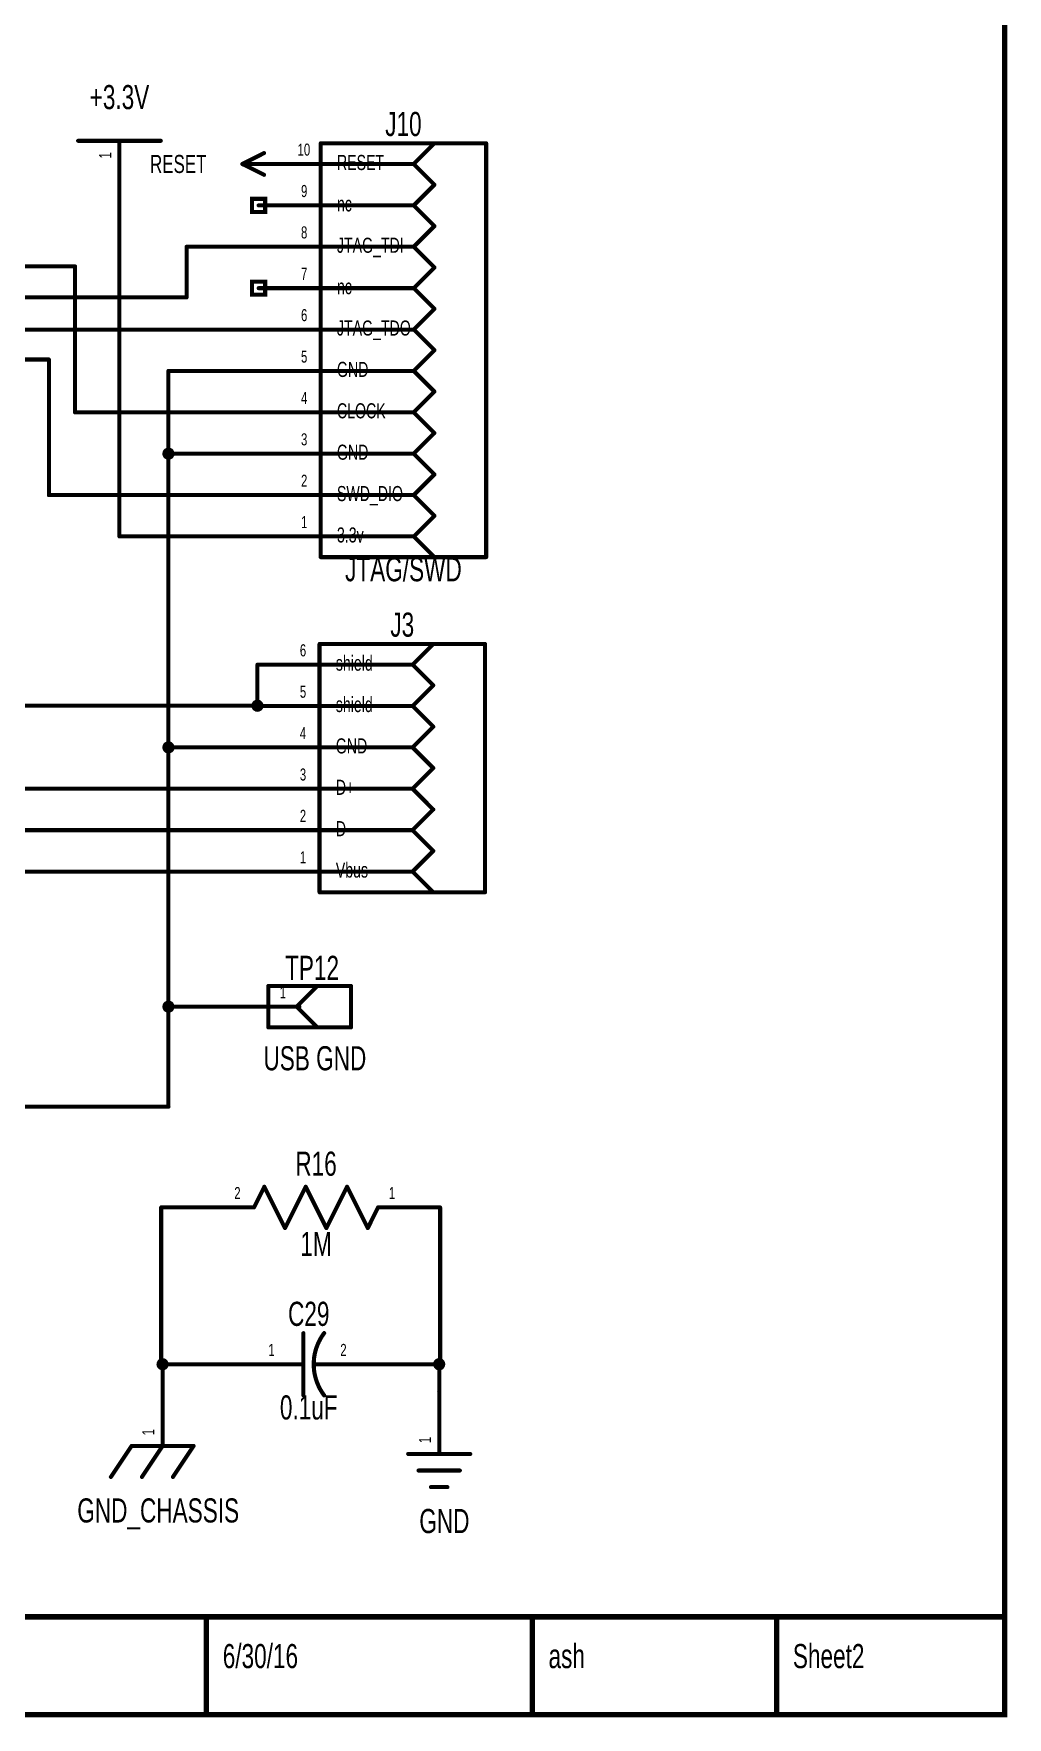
# Model space of a CAD drawing. Extents: x -0.3 to 11.2, y -0.5 to 7.6.
# Drawn here: x 8.877 to 11.23, y -0.52 to 3.548 of the extents above; entities that cross this region are included whole.
import ezdxf
from ezdxf.enums import TextEntityAlignment as Align

# ---------------------------------------------------------------- set-up
doc = ezdxf.new("R2010")
doc.units = 0
for name, color, linetype in [('Element', 253, 'CONTINUOUS'), ('Net', 50, 'CONTINUOUS'), ('Pin', 50, 'CONTINUOUS'), ('Titles', 253, 'CONTINUOUS')]:
    doc.layers.add(name, color=color, linetype=linetype)

msp = doc.modelspace()

# ---------------------------------------------------------------- linework, layer by layer
at = {"layer": 'Element', "linetype": 'CONTINUOUS'}
for points, const_width in [([(8.9842, 3.2895), (9.1842, 3.2895)], 0.0098), ([(9.5705, 2.2835), (9.5705, 3.2835)], 0.0098), ([(9.9705, 3.2835), (9.5705, 3.2835)], 0.0098), ([(9.8455, 3.2835), (9.7955, 3.2335)], 0.0098), ([(9.9705, 3.2835), (9.9705, 2.2835)], 0.0098), ([(9.7955, 3.2335), (9.5705, 3.2335)], 0.0098), ([(9.8455, 3.1835), (9.7955, 3.2335)], 0.0098), ([(9.8455, 3.1835), (9.7955, 3.1335)], 0.0098), ([(9.7955, 3.1335), (9.5705, 3.1335)], 0.0098), ([(9.8455, 3.0835), (9.7955, 3.1335)], 0.0098), ([(9.8455, 3.0835), (9.7955, 3.0335)], 0.0098), ([(9.7955, 3.0335), (9.5705, 3.0335)], 0.0098), ([(9.8455, 2.9835), (9.7955, 3.0335)], 0.0098), ([(9.8455, 2.9835), (9.7955, 2.9335)], 0.0098), ([(9.7955, 2.9335), (9.5705, 2.9335)], 0.0098), ([(9.8455, 2.8835), (9.7955, 2.9335)], 0.0098), ([(9.8455, 2.8835), (9.7955, 2.8335)], 0.0098), ([(9.7955, 2.8335), (9.5705, 2.8335)], 0.0098), ([(9.8455, 2.7835), (9.7955, 2.8335)], 0.0098), ([(9.8455, 2.7835), (9.7955, 2.7335)], 0.0098), ([(9.7955, 2.7335), (9.5705, 2.7335)], 0.0098), ([(9.8455, 2.6835), (9.7955, 2.7335)], 0.0098), ([(9.8455, 2.6835), (9.7955, 2.6335)], 0.0098), ([(9.7955, 2.6335), (9.5705, 2.6335)], 0.0098), ([(9.8455, 2.5835), (9.7955, 2.6335)], 0.0098), ([(9.8455, 2.5835), (9.7955, 2.5335)], 0.0098), ([(9.7955, 2.5335), (9.5705, 2.5335)], 0.0098), ([(9.8455, 2.4835), (9.7955, 2.5335)], 0.0098), ([(9.8455, 2.4835), (9.7955, 2.4335)], 0.0098), ([(9.7955, 2.4335), (9.5705, 2.4335)], 0.0098), ([(9.8455, 2.3835), (9.7955, 2.4335)], 0.0098), ([(9.8455, 2.3835), (9.7955, 2.3335)], 0.0098), ([(9.7955, 2.3335), (9.5705, 2.3335)], 0.0098), ([(9.8455, 2.2835), (9.7955, 2.3335)], 0.0098), ([(9.9705, 2.2835), (9.5705, 2.2835)], 0.0098), ([(9.9677, 2.0738), (9.5677, 2.0738)], 0.0098), ([(9.5677, 1.4738), (9.5677, 2.0738)], 0.0098), ([(9.8427, 2.0738), (9.7927, 2.0238)], 0.0098), ([(9.9677, 2.0738), (9.9677, 1.4738)], 0.0098), ([(9.7927, 2.0238), (9.5677, 2.0238)], 0.0098), ([(9.8427, 1.9738), (9.7927, 2.0238)], 0.0098), ([(9.8427, 1.9738), (9.7927, 1.9238)], 0.0098), ([(9.7927, 1.9238), (9.5677, 1.9238)], 0.0098), ([(9.8427, 1.8738), (9.7927, 1.9238)], 0.0098), ([(9.8427, 1.8738), (9.7927, 1.8238)], 0.0098), ([(9.7927, 1.8238), (9.5677, 1.8238)], 0.0098), ([(9.8427, 1.7738), (9.7927, 1.8238)], 0.0098), ([(9.8427, 1.7738), (9.7927, 1.7238)], 0.0098), ([(9.7927, 1.7238), (9.5677, 1.7238)], 0.0098), ([(9.8427, 1.6738), (9.7927, 1.7238)], 0.0098), ([(9.8427, 1.6738), (9.7927, 1.6238)], 0.0098), ([(9.7927, 1.6238), (9.5677, 1.6238)], 0.0098), ([(9.8427, 1.5738), (9.7927, 1.6238)], 0.0098), ([(9.8427, 1.5738), (9.7927, 1.5238)], 0.0098), ([(9.7927, 1.5238), (9.5677, 1.5238)], 0.0098), ([(9.8427, 1.4738), (9.7927, 1.5238)], 0.0098), ([(9.9677, 1.4738), (9.5677, 1.4738)], 0.0098), ([(9.444, 1.1474), (9.444, 1.2474)], 0.0098), ([(9.444, 1.2474), (9.644, 1.2474)], 0.0098), ([(9.5627, 1.2474), (9.5127, 1.1974)], 0.0098), ([(9.644, 1.2474), (9.644, 1.1474)], 0.0098), ([(9.519, 1.1974), (9.444, 1.1974)], 0.0098), ([(9.5627, 1.1474), (9.5127, 1.1974)], 0.0098), ([(9.644, 1.1474), (9.444, 1.1474)], 0.0098), ([(9.4343, 0.7623), (9.4093, 0.7123)], 0.0098), ([(9.4843, 0.6623), (9.4343, 0.7623)], 0.0098), ([(9.5343, 0.7623), (9.4843, 0.6623)], 0.0098), ([(9.5843, 0.6623), (9.5343, 0.7623)], 0.0098), ([(9.6343, 0.7623), (9.5843, 0.6623)], 0.0098), ([(9.6843, 0.6623), (9.6343, 0.7623)], 0.0098), ([(9.7093, 0.7123), (9.6843, 0.6623)], 0.0098), ([(9.5287, 0.2584), (9.5287, 0.4084)], 0.0098), ([(9.5789, 0.4086), (9.5742, 0.402), (9.57, 0.3951), (9.5663, 0.388), (9.563, 0.3806), (9.5602, 0.3731), (9.5578, 0.3653), (9.556, 0.3575), (9.5547, 0.3495), (9.554, 0.3415), (9.5537, 0.3334), (9.554, 0.3253), (9.5547, 0.3173), (9.556, 0.3093), (9.5579, 0.3015), (9.5602, 0.2937), (9.563, 0.2862), (9.5663, 0.2788), (9.57, 0.2717), (9.5742, 0.2648), (9.5789, 0.2582)], 0.01), ([(9.4917, 0.3334), (9.5287, 0.3334)], 0.0098), ([(9.5537, 0.3334), (9.5917, 0.3334)], 0.0098), ([(9.0634, 0.061), (9.1134, 0.1359)], 0.0098), ([(9.1134, 0.1359), (9.2634, 0.1359)], 0.0098), ([(9.1384, 0.061), (9.1884, 0.1359)], 0.0098), ([(9.2134, 0.061), (9.2634, 0.1359)], 0.0098), ([(9.782, 0.1166), (9.932, 0.1166)], 0.0098), ([(9.807, 0.0766), (9.907, 0.0766)], 0.0098), ([(9.837, 0.0366), (9.877, 0.0366)], 0.0098)]:
    msp.add_lwpolyline(points, dxfattribs=dict(at, const_width=const_width))
for points, const_width in [([(8.9817, 3.2895, 1), (8.9866, 3.2895, 1), (8.9817, 3.2895, 1)], 0.0049), ([(9.1817, 3.2895, 1), (9.1866, 3.2895, 1), (9.1817, 3.2895, 1)], 0.0049), ([(9.5681, 3.2835, 1), (9.573, 3.2835, 1), (9.5681, 3.2835, 1)], 0.0049), ([(9.5681, 3.2835, 1), (9.573, 3.2835, 1), (9.5681, 3.2835, 1)], 0.0049), ([(9.8431, 3.2835, 1), (9.848, 3.2835, 1), (9.8431, 3.2835, 1)], 0.0049), ([(9.9681, 3.2835, 1), (9.973, 3.2835, 1), (9.9681, 3.2835, 1)], 0.0049), ([(9.9681, 3.2835, 1), (9.973, 3.2835, 1), (9.9681, 3.2835, 1)], 0.0049), ([(9.5681, 3.2335, 1), (9.573, 3.2335, 1), (9.5681, 3.2335, 1)], 0.0049), ([(9.7931, 3.2335, 1), (9.798, 3.2335, 1), (9.7931, 3.2335, 1)], 0.0049), ([(9.7931, 3.2335, 1), (9.798, 3.2335, 1), (9.7931, 3.2335, 1)], 0.0049), ([(9.7931, 3.2335, 1), (9.798, 3.2335, 1), (9.7931, 3.2335, 1)], 0.0049), ([(9.8431, 3.1835, 1), (9.848, 3.1835, 1), (9.8431, 3.1835, 1)], 0.0049), ([(9.8431, 3.1835, 1), (9.848, 3.1835, 1), (9.8431, 3.1835, 1)], 0.0049), ([(9.5681, 3.1335, 1), (9.573, 3.1335, 1), (9.5681, 3.1335, 1)], 0.0049), ([(9.7931, 3.1335, 1), (9.798, 3.1335, 1), (9.7931, 3.1335, 1)], 0.0049), ([(9.7931, 3.1335, 1), (9.798, 3.1335, 1), (9.7931, 3.1335, 1)], 0.0049), ([(9.7931, 3.1335, 1), (9.798, 3.1335, 1), (9.7931, 3.1335, 1)], 0.0049), ([(9.8431, 3.0835, 1), (9.848, 3.0835, 1), (9.8431, 3.0835, 1)], 0.0049), ([(9.8431, 3.0835, 1), (9.848, 3.0835, 1), (9.8431, 3.0835, 1)], 0.0049), ([(9.5681, 3.0335, 1), (9.573, 3.0335, 1), (9.5681, 3.0335, 1)], 0.0049), ([(9.7931, 3.0335, 1), (9.798, 3.0335, 1), (9.7931, 3.0335, 1)], 0.0049), ([(9.7931, 3.0335, 1), (9.798, 3.0335, 1), (9.7931, 3.0335, 1)], 0.0049), ([(9.7931, 3.0335, 1), (9.798, 3.0335, 1), (9.7931, 3.0335, 1)], 0.0049), ([(9.8431, 2.9835, 1), (9.848, 2.9835, 1), (9.8431, 2.9835, 1)], 0.0049), ([(9.8431, 2.9835, 1), (9.848, 2.9835, 1), (9.8431, 2.9835, 1)], 0.0049), ([(9.5681, 2.9335, 1), (9.573, 2.9335, 1), (9.5681, 2.9335, 1)], 0.0049), ([(9.7931, 2.9335, 1), (9.798, 2.9335, 1), (9.7931, 2.9335, 1)], 0.0049), ([(9.7931, 2.9335, 1), (9.798, 2.9335, 1), (9.7931, 2.9335, 1)], 0.0049), ([(9.7931, 2.9335, 1), (9.798, 2.9335, 1), (9.7931, 2.9335, 1)], 0.0049), ([(9.8431, 2.8835, 1), (9.848, 2.8835, 1), (9.8431, 2.8835, 1)], 0.0049), ([(9.8431, 2.8835, 1), (9.848, 2.8835, 1), (9.8431, 2.8835, 1)], 0.0049), ([(9.5681, 2.8335, 1), (9.573, 2.8335, 1), (9.5681, 2.8335, 1)], 0.0049), ([(9.7931, 2.8335, 1), (9.798, 2.8335, 1), (9.7931, 2.8335, 1)], 0.0049), ([(9.7931, 2.8335, 1), (9.798, 2.8335, 1), (9.7931, 2.8335, 1)], 0.0049), ([(9.7931, 2.8335, 1), (9.798, 2.8335, 1), (9.7931, 2.8335, 1)], 0.0049), ([(9.8431, 2.7835, 1), (9.848, 2.7835, 1), (9.8431, 2.7835, 1)], 0.0049), ([(9.8431, 2.7835, 1), (9.848, 2.7835, 1), (9.8431, 2.7835, 1)], 0.0049), ([(9.5681, 2.7335, 1), (9.573, 2.7335, 1), (9.5681, 2.7335, 1)], 0.0049), ([(9.7931, 2.7335, 1), (9.798, 2.7335, 1), (9.7931, 2.7335, 1)], 0.0049), ([(9.7931, 2.7335, 1), (9.798, 2.7335, 1), (9.7931, 2.7335, 1)], 0.0049), ([(9.7931, 2.7335, 1), (9.798, 2.7335, 1), (9.7931, 2.7335, 1)], 0.0049), ([(9.8431, 2.6835, 1), (9.848, 2.6835, 1), (9.8431, 2.6835, 1)], 0.0049), ([(9.8431, 2.6835, 1), (9.848, 2.6835, 1), (9.8431, 2.6835, 1)], 0.0049), ([(9.5681, 2.6335, 1), (9.573, 2.6335, 1), (9.5681, 2.6335, 1)], 0.0049), ([(9.7931, 2.6335, 1), (9.798, 2.6335, 1), (9.7931, 2.6335, 1)], 0.0049), ([(9.7931, 2.6335, 1), (9.798, 2.6335, 1), (9.7931, 2.6335, 1)], 0.0049), ([(9.7931, 2.6335, 1), (9.798, 2.6335, 1), (9.7931, 2.6335, 1)], 0.0049), ([(9.8431, 2.5835, 1), (9.848, 2.5835, 1), (9.8431, 2.5835, 1)], 0.0049), ([(9.8431, 2.5835, 1), (9.848, 2.5835, 1), (9.8431, 2.5835, 1)], 0.0049), ([(9.5681, 2.5335, 1), (9.573, 2.5335, 1), (9.5681, 2.5335, 1)], 0.0049), ([(9.7931, 2.5335, 1), (9.798, 2.5335, 1), (9.7931, 2.5335, 1)], 0.0049), ([(9.7931, 2.5335, 1), (9.798, 2.5335, 1), (9.7931, 2.5335, 1)], 0.0049), ([(9.7931, 2.5335, 1), (9.798, 2.5335, 1), (9.7931, 2.5335, 1)], 0.0049), ([(9.8431, 2.4835, 1), (9.848, 2.4835, 1), (9.8431, 2.4835, 1)], 0.0049), ([(9.8431, 2.4835, 1), (9.848, 2.4835, 1), (9.8431, 2.4835, 1)], 0.0049), ([(9.5681, 2.4335, 1), (9.573, 2.4335, 1), (9.5681, 2.4335, 1)], 0.0049), ([(9.7931, 2.4335, 1), (9.798, 2.4335, 1), (9.7931, 2.4335, 1)], 0.0049), ([(9.7931, 2.4335, 1), (9.798, 2.4335, 1), (9.7931, 2.4335, 1)], 0.0049), ([(9.7931, 2.4335, 1), (9.798, 2.4335, 1), (9.7931, 2.4335, 1)], 0.0049), ([(9.8431, 2.3835, 1), (9.848, 2.3835, 1), (9.8431, 2.3835, 1)], 0.0049), ([(9.8431, 2.3835, 1), (9.848, 2.3835, 1), (9.8431, 2.3835, 1)], 0.0049), ([(9.5681, 2.3335, 1), (9.573, 2.3335, 1), (9.5681, 2.3335, 1)], 0.0049), ([(9.7931, 2.3335, 1), (9.798, 2.3335, 1), (9.7931, 2.3335, 1)], 0.0049), ([(9.7931, 2.3335, 1), (9.798, 2.3335, 1), (9.7931, 2.3335, 1)], 0.0049), ([(9.7931, 2.3335, 1), (9.798, 2.3335, 1), (9.7931, 2.3335, 1)], 0.0049), ([(9.5681, 2.2835, 1), (9.573, 2.2835, 1), (9.5681, 2.2835, 1)], 0.0049), ([(9.5681, 2.2835, 1), (9.573, 2.2835, 1), (9.5681, 2.2835, 1)], 0.0049), ([(9.8431, 2.2835, 1), (9.848, 2.2835, 1), (9.8431, 2.2835, 1)], 0.0049), ([(9.9681, 2.2835, 1), (9.973, 2.2835, 1), (9.9681, 2.2835, 1)], 0.0049), ([(9.9681, 2.2835, 1), (9.973, 2.2835, 1), (9.9681, 2.2835, 1)], 0.0049), ([(9.5653, 2.0738, 1), (9.5702, 2.0738, 1), (9.5653, 2.0738, 1)], 0.0049), ([(9.5653, 2.0738, 1), (9.5702, 2.0738, 1), (9.5653, 2.0738, 1)], 0.0049), ([(9.8403, 2.0738, 1), (9.8452, 2.0738, 1), (9.8403, 2.0738, 1)], 0.0049), ([(9.9653, 2.0738, 1), (9.9702, 2.0738, 1), (9.9653, 2.0738, 1)], 0.0049), ([(9.9653, 2.0738, 1), (9.9702, 2.0738, 1), (9.9653, 2.0738, 1)], 0.0049), ([(9.5653, 2.0238, 1), (9.5702, 2.0238, 1), (9.5653, 2.0238, 1)], 0.0049), ([(9.7903, 2.0238, 1), (9.7952, 2.0238, 1), (9.7903, 2.0238, 1)], 0.0049), ([(9.7903, 2.0238, 1), (9.7952, 2.0238, 1), (9.7903, 2.0238, 1)], 0.0049), ([(9.7903, 2.0238, 1), (9.7952, 2.0238, 1), (9.7903, 2.0238, 1)], 0.0049), ([(9.8403, 1.9738, 1), (9.8452, 1.9738, 1), (9.8403, 1.9738, 1)], 0.0049), ([(9.8403, 1.9738, 1), (9.8452, 1.9738, 1), (9.8403, 1.9738, 1)], 0.0049), ([(9.5653, 1.9238, 1), (9.5702, 1.9238, 1), (9.5653, 1.9238, 1)], 0.0049), ([(9.7903, 1.9238, 1), (9.7952, 1.9238, 1), (9.7903, 1.9238, 1)], 0.0049), ([(9.7903, 1.9238, 1), (9.7952, 1.9238, 1), (9.7903, 1.9238, 1)], 0.0049), ([(9.7903, 1.9238, 1), (9.7952, 1.9238, 1), (9.7903, 1.9238, 1)], 0.0049), ([(9.8403, 1.8738, 1), (9.8452, 1.8738, 1), (9.8403, 1.8738, 1)], 0.0049), ([(9.8403, 1.8738, 1), (9.8452, 1.8738, 1), (9.8403, 1.8738, 1)], 0.0049), ([(9.5653, 1.8238, 1), (9.5702, 1.8238, 1), (9.5653, 1.8238, 1)], 0.0049), ([(9.7903, 1.8238, 1), (9.7952, 1.8238, 1), (9.7903, 1.8238, 1)], 0.0049), ([(9.7903, 1.8238, 1), (9.7952, 1.8238, 1), (9.7903, 1.8238, 1)], 0.0049), ([(9.7903, 1.8238, 1), (9.7952, 1.8238, 1), (9.7903, 1.8238, 1)], 0.0049), ([(9.8403, 1.7738, 1), (9.8452, 1.7738, 1), (9.8403, 1.7738, 1)], 0.0049), ([(9.8403, 1.7738, 1), (9.8452, 1.7738, 1), (9.8403, 1.7738, 1)], 0.0049), ([(9.5653, 1.7238, 1), (9.5702, 1.7238, 1), (9.5653, 1.7238, 1)], 0.0049), ([(9.7903, 1.7238, 1), (9.7952, 1.7238, 1), (9.7903, 1.7238, 1)], 0.0049), ([(9.7903, 1.7238, 1), (9.7952, 1.7238, 1), (9.7903, 1.7238, 1)], 0.0049), ([(9.7903, 1.7238, 1), (9.7952, 1.7238, 1), (9.7903, 1.7238, 1)], 0.0049), ([(9.8403, 1.6738, 1), (9.8452, 1.6738, 1), (9.8403, 1.6738, 1)], 0.0049), ([(9.8403, 1.6738, 1), (9.8452, 1.6738, 1), (9.8403, 1.6738, 1)], 0.0049), ([(9.5653, 1.6238, 1), (9.5702, 1.6238, 1), (9.5653, 1.6238, 1)], 0.0049), ([(9.7903, 1.6238, 1), (9.7952, 1.6238, 1), (9.7903, 1.6238, 1)], 0.0049), ([(9.7903, 1.6238, 1), (9.7952, 1.6238, 1), (9.7903, 1.6238, 1)], 0.0049), ([(9.7903, 1.6238, 1), (9.7952, 1.6238, 1), (9.7903, 1.6238, 1)], 0.0049), ([(9.8403, 1.5738, 1), (9.8452, 1.5738, 1), (9.8403, 1.5738, 1)], 0.0049), ([(9.8403, 1.5738, 1), (9.8452, 1.5738, 1), (9.8403, 1.5738, 1)], 0.0049), ([(9.5653, 1.5238, 1), (9.5702, 1.5238, 1), (9.5653, 1.5238, 1)], 0.0049), ([(9.7903, 1.5238, 1), (9.7952, 1.5238, 1), (9.7903, 1.5238, 1)], 0.0049), ([(9.7903, 1.5238, 1), (9.7952, 1.5238, 1), (9.7903, 1.5238, 1)], 0.0049), ([(9.7903, 1.5238, 1), (9.7952, 1.5238, 1), (9.7903, 1.5238, 1)], 0.0049), ([(9.5653, 1.4738, 1), (9.5702, 1.4738, 1), (9.5653, 1.4738, 1)], 0.0049), ([(9.5653, 1.4738, 1), (9.5702, 1.4738, 1), (9.5653, 1.4738, 1)], 0.0049), ([(9.8403, 1.4738, 1), (9.8452, 1.4738, 1), (9.8403, 1.4738, 1)], 0.0049), ([(9.9653, 1.4738, 1), (9.9702, 1.4738, 1), (9.9653, 1.4738, 1)], 0.0049), ([(9.9653, 1.4738, 1), (9.9702, 1.4738, 1), (9.9653, 1.4738, 1)], 0.0049), ([(9.4415, 1.2474, 1), (9.4464, 1.2474, 1), (9.4415, 1.2474, 1)], 0.0049), ([(9.4415, 1.2474, 1), (9.4464, 1.2474, 1), (9.4415, 1.2474, 1)], 0.0049), ([(9.5602, 1.2474, 1), (9.5652, 1.2474, 1), (9.5602, 1.2474, 1)], 0.0049), ([(9.6415, 1.2474, 1), (9.6464, 1.2474, 1), (9.6415, 1.2474, 1)], 0.0049), ([(9.6415, 1.2474, 1), (9.6464, 1.2474, 1), (9.6415, 1.2474, 1)], 0.0049), ([(9.4415, 1.1974, 1), (9.4464, 1.1974, 1), (9.4415, 1.1974, 1)], 0.0049), ([(9.5102, 1.1974, 1), (9.5152, 1.1974, 1), (9.5102, 1.1974, 1)], 0.0049), ([(9.5102, 1.1974, 1), (9.5152, 1.1974, 1), (9.5102, 1.1974, 1)], 0.0049), ([(9.5165, 1.1974, 1), (9.5214, 1.1974, 1), (9.5165, 1.1974, 1)], 0.0049), ([(9.4415, 1.1474, 1), (9.4464, 1.1474, 1), (9.4415, 1.1474, 1)], 0.0049), ([(9.4415, 1.1474, 1), (9.4464, 1.1474, 1), (9.4415, 1.1474, 1)], 0.0049), ([(9.5602, 1.1474, 1), (9.5652, 1.1474, 1), (9.5602, 1.1474, 1)], 0.0049), ([(9.6415, 1.1474, 1), (9.6464, 1.1474, 1), (9.6415, 1.1474, 1)], 0.0049), ([(9.6415, 1.1474, 1), (9.6464, 1.1474, 1), (9.6415, 1.1474, 1)], 0.0049), ([(9.4318, 0.7623, 1), (9.4367, 0.7623, 1), (9.4318, 0.7623, 1)], 0.0049), ([(9.4318, 0.7623, 1), (9.4367, 0.7623, 1), (9.4318, 0.7623, 1)], 0.0049), ([(9.5318, 0.7623, 1), (9.5367, 0.7623, 1), (9.5318, 0.7623, 1)], 0.0049), ([(9.5318, 0.7623, 1), (9.5367, 0.7623, 1), (9.5318, 0.7623, 1)], 0.0049), ([(9.6318, 0.7623, 1), (9.6367, 0.7623, 1), (9.6318, 0.7623, 1)], 0.0049), ([(9.6318, 0.7623, 1), (9.6367, 0.7623, 1), (9.6318, 0.7623, 1)], 0.0049), ([(9.4068, 0.7123, 1), (9.4117, 0.7123, 1), (9.4068, 0.7123, 1)], 0.0049), ([(9.7068, 0.7123, 1), (9.7117, 0.7123, 1), (9.7068, 0.7123, 1)], 0.0049), ([(9.4818, 0.6623, 1), (9.4867, 0.6623, 1), (9.4818, 0.6623, 1)], 0.0049), ([(9.4818, 0.6623, 1), (9.4867, 0.6623, 1), (9.4818, 0.6623, 1)], 0.0049), ([(9.5818, 0.6623, 1), (9.5867, 0.6623, 1), (9.5818, 0.6623, 1)], 0.0049), ([(9.5818, 0.6623, 1), (9.5867, 0.6623, 1), (9.5818, 0.6623, 1)], 0.0049), ([(9.6818, 0.6623, 1), (9.6867, 0.6623, 1), (9.6818, 0.6623, 1)], 0.0049), ([(9.6818, 0.6623, 1), (9.6867, 0.6623, 1), (9.6818, 0.6623, 1)], 0.0049), ([(9.5262, 0.4084, 1), (9.5312, 0.4084, 1), (9.5262, 0.4084, 1)], 0.0049), ([(9.5764, 0.4086, 1), (9.5814, 0.4086, 1), (9.5764, 0.4086, 1)], 0.005), ([(9.4892, 0.3334, 1), (9.4942, 0.3334, 1), (9.4892, 0.3334, 1)], 0.0049), ([(9.5262, 0.3334, 1), (9.5312, 0.3334, 1), (9.5262, 0.3334, 1)], 0.0049), ([(9.5512, 0.3334, 1), (9.5562, 0.3334, 1), (9.5512, 0.3334, 1)], 0.0049), ([(9.5892, 0.3334, 1), (9.5942, 0.3334, 1), (9.5892, 0.3334, 1)], 0.0049), ([(9.5262, 0.2584, 1), (9.5312, 0.2584, 1), (9.5262, 0.2584, 1)], 0.0049), ([(9.5764, 0.2582, 1), (9.5814, 0.2582, 1), (9.5764, 0.2582, 1)], 0.005), ([(9.1109, 0.1359, 1), (9.1158, 0.1359, 1), (9.1109, 0.1359, 1)], 0.0049), ([(9.1109, 0.1359, 1), (9.1158, 0.1359, 1), (9.1109, 0.1359, 1)], 0.0049), ([(9.1859, 0.1359, 1), (9.1908, 0.1359, 1), (9.1859, 0.1359, 1)], 0.0049), ([(9.2609, 0.1359, 1), (9.2658, 0.1359, 1), (9.2609, 0.1359, 1)], 0.0049), ([(9.2609, 0.1359, 1), (9.2658, 0.1359, 1), (9.2609, 0.1359, 1)], 0.0049), ([(9.7795, 0.1166, 1), (9.7844, 0.1166, 1), (9.7795, 0.1166, 1)], 0.0049), ([(9.8045, 0.0766, 1), (9.8094, 0.0766, 1), (9.8045, 0.0766, 1)], 0.0049), ([(9.9045, 0.0766, 1), (9.9094, 0.0766, 1), (9.9045, 0.0766, 1)], 0.0049), ([(9.9295, 0.1166, 1), (9.9344, 0.1166, 1), (9.9295, 0.1166, 1)], 0.0049), ([(9.0609, 0.061, 1), (9.0658, 0.061, 1), (9.0609, 0.061, 1)], 0.0049), ([(9.1359, 0.061, 1), (9.1408, 0.061, 1), (9.1359, 0.061, 1)], 0.0049), ([(9.2109, 0.061, 1), (9.2158, 0.061, 1), (9.2109, 0.061, 1)], 0.0049), ([(9.8345, 0.0366, 1), (9.8394, 0.0366, 1), (9.8345, 0.0366, 1)], 0.0049), ([(9.8745, 0.0366, 1), (9.8794, 0.0366, 1), (9.8745, 0.0366, 1)], 0.0049)]:
    msp.add_lwpolyline(points, format="xyb", dxfattribs=dict(at, const_width=const_width))
at = {"layer": 'Net', "linetype": 'CONTINUOUS', "const_width": 0.0098}
for points in [[(9.0842, 2.3335), (9.0842, 3.1395)], [(9.2463, 2.9111), (9.2463, 3.0335)], [(9.2463, 3.0335), (9.4205, 3.0335)], [(6.51, 2.9861), (8.9767, 2.9861)], [(8.9767, 2.9861), (8.9767, 2.6335)], [(6.51, 2.9111), (9.2463, 2.9111)], [(6.51, 2.8335), (9.4205, 2.8335)], [(8.9136, 2.7611), (7.6997, 2.7611)], [(8.9136, 2.4335), (8.9136, 2.7611)], [(9.4205, 2.7335), (9.2025, 2.7335)], [(9.2025, 2.7335), (9.2025, 2.5335)], [(8.9767, 2.6335), (9.4205, 2.6335)], [(9.1927, 2.5335), (9.1932, 2.5305), (9.1946, 2.5278), (9.1968, 2.5256), (9.1996, 2.5242), (9.2026, 2.5237), (9.2056, 2.5242), (9.2084, 2.5256), (9.2106, 2.5278), (9.212, 2.5305), (9.2124, 2.5335), (9.212, 2.5366), (9.2106, 2.5393), (9.2084, 2.5415), (9.2056, 2.5429), (9.2026, 2.5434), (9.1996, 2.5429), (9.1968, 2.5415), (9.1946, 2.5393), (9.1932, 2.5366), (9.1927, 2.5335)], [(9.2025, 2.5335), (9.4205, 2.5335)], [(9.2026, 0.9556), (9.2026, 2.5335)], [(9.4205, 2.4335), (8.9136, 2.4335)], [(9.4205, 2.3335), (9.0842, 2.3335)], [(9.4177, 1.9246), (9.4177, 2.0238)], [(8.1472, 1.9246), (9.4177, 1.9246)], [(9.4079, 1.9246), (9.4084, 1.9215), (9.4098, 1.9188), (9.412, 1.9166), (9.4147, 1.9152), (9.4177, 1.9147), (9.4208, 1.9152), (9.4235, 1.9166), (9.4257, 1.9188), (9.4271, 1.9215), (9.4276, 1.9246), (9.4271, 1.9276), (9.4257, 1.9303), (9.4235, 1.9325), (9.4208, 1.9339), (9.4177, 1.9344), (9.4147, 1.9339), (9.412, 1.9325), (9.4098, 1.9303), (9.4084, 1.9276), (9.4079, 1.9246)], [(9.4177, 1.9238), (9.4177, 1.9246)], [(9.1927, 1.8238), (9.1932, 1.8208), (9.1946, 1.818), (9.1968, 1.8159), (9.1996, 1.8145), (9.2026, 1.814), (9.2056, 1.8145), (9.2084, 1.8159), (9.2106, 1.818), (9.212, 1.8208), (9.2124, 1.8238), (9.212, 1.8269), (9.2106, 1.8296), (9.2084, 1.8318), (9.2056, 1.8332), (9.2026, 1.8337), (9.1996, 1.8332), (9.1968, 1.8318), (9.1946, 1.8296), (9.1932, 1.8269), (9.1927, 1.8238)], [(9.4177, 1.8238), (9.2026, 1.8238)], [(7.9295, 1.7238), (9.4177, 1.7238)], [(7.8637, 1.6238), (9.4177, 1.6238)], [(9.4177, 1.5238), (8.84, 1.5238)], [(9.1927, 1.1974), (9.1932, 1.1944), (9.1946, 1.1916), (9.1968, 1.1894), (9.1996, 1.188), (9.2026, 1.1876), (9.2056, 1.188), (9.2084, 1.1894), (9.2106, 1.1916), (9.212, 1.1944), (9.2124, 1.1974), (9.212, 1.2004), (9.2106, 1.2032), (9.2084, 1.2054), (9.2056, 1.2068), (9.2026, 1.2073), (9.1996, 1.2068), (9.1968, 1.2054), (9.1946, 1.2032), (9.1932, 1.2004), (9.1927, 1.1974)], [(9.369, 1.1974), (9.2026, 1.1974)], [(3.8372, 0.9556), (9.2026, 0.9556)], [(9.2593, 0.7123), (9.185, 0.7123)], [(9.185, 0.7123), (9.185, 0.3334)], [(9.8593, 0.3334), (9.8593, 0.7123)], [(9.1785, 0.3334), (9.179, 0.3304), (9.1804, 0.3276), (9.1826, 0.3254), (9.1853, 0.324), (9.1884, 0.3236), (9.1914, 0.324), (9.1941, 0.3254), (9.1963, 0.3276), (9.1977, 0.3304), (9.1982, 0.3334), (9.1977, 0.3364), (9.1963, 0.3392), (9.1941, 0.3414), (9.1914, 0.3428), (9.1884, 0.3432), (9.1853, 0.3428), (9.1826, 0.3414), (9.1804, 0.3392), (9.179, 0.3364), (9.1785, 0.3334)], [(9.185, 0.3334), (9.3417, 0.3334)], [(9.1884, 0.2854), (9.1884, 0.3334)], [(9.7417, 0.3334), (9.8593, 0.3334)], [(9.8471, 0.3334), (9.8476, 0.3304), (9.849, 0.3276), (9.8512, 0.3254), (9.8539, 0.324), (9.857, 0.3236), (9.86, 0.324), (9.8628, 0.3254), (9.8649, 0.3276), (9.8663, 0.3304), (9.8668, 0.3334), (9.8663, 0.3364), (9.8649, 0.3392), (9.8628, 0.3414), (9.86, 0.3428), (9.857, 0.3432), (9.8539, 0.3428), (9.8512, 0.3414), (9.849, 0.3392), (9.8476, 0.3364), (9.8471, 0.3334)], [(9.857, 0.2666), (9.857, 0.3334)]]:
    msp.add_lwpolyline(points, dxfattribs=at)
at = {"layer": 'Net', "linetype": 'CONTINUOUS', "const_width": 0.0049}
for points in [[(9.0817, 3.1395, 1), (9.0866, 3.1395, 1), (9.0817, 3.1395, 1)], [(9.2439, 3.0335, 1), (9.2488, 3.0335, 1), (9.2439, 3.0335, 1)], [(9.2439, 3.0335, 1), (9.2488, 3.0335, 1), (9.2439, 3.0335, 1)], [(9.4181, 3.0335, 1), (9.423, 3.0335, 1), (9.4181, 3.0335, 1)], [(8.9742, 2.9861, 1), (8.9792, 2.9861, 1), (8.9742, 2.9861, 1)], [(8.9742, 2.9861, 1), (8.9792, 2.9861, 1), (8.9742, 2.9861, 1)], [(9.2439, 2.9111, 1), (9.2488, 2.9111, 1), (9.2439, 2.9111, 1)], [(9.2439, 2.9111, 1), (9.2488, 2.9111, 1), (9.2439, 2.9111, 1)], [(9.4181, 2.8335, 1), (9.423, 2.8335, 1), (9.4181, 2.8335, 1)], [(8.9111, 2.7611, 1), (8.9161, 2.7611, 1), (8.9111, 2.7611, 1)], [(8.9111, 2.7611, 1), (8.9161, 2.7611, 1), (8.9111, 2.7611, 1)], [(9.2, 2.7335, 1), (9.2049, 2.7335, 1), (9.2, 2.7335, 1)], [(9.2, 2.7335, 1), (9.2049, 2.7335, 1), (9.2, 2.7335, 1)], [(9.4181, 2.7335, 1), (9.423, 2.7335, 1), (9.4181, 2.7335, 1)], [(8.9742, 2.6335, 1), (8.9792, 2.6335, 1), (8.9742, 2.6335, 1)], [(8.9742, 2.6335, 1), (8.9792, 2.6335, 1), (8.9742, 2.6335, 1)], [(9.4181, 2.6335, 1), (9.423, 2.6335, 1), (9.4181, 2.6335, 1)], [(9.1903, 2.5335, 1), (9.1952, 2.5335, 1), (9.1903, 2.5335, 1)], [(9.2, 2.5335, 1), (9.2049, 2.5335, 1), (9.2, 2.5335, 1)], [(9.2, 2.5335, 1), (9.2049, 2.5335, 1), (9.2, 2.5335, 1)], [(9.2001, 2.5335, 1), (9.2051, 2.5335, 1), (9.2001, 2.5335, 1)], [(9.4181, 2.5335, 1), (9.423, 2.5335, 1), (9.4181, 2.5335, 1)], [(8.9111, 2.4335, 1), (8.9161, 2.4335, 1), (8.9111, 2.4335, 1)], [(8.9111, 2.4335, 1), (8.9161, 2.4335, 1), (8.9111, 2.4335, 1)], [(9.4181, 2.4335, 1), (9.423, 2.4335, 1), (9.4181, 2.4335, 1)], [(9.0817, 2.3335, 1), (9.0866, 2.3335, 1), (9.0817, 2.3335, 1)], [(9.0817, 2.3335, 1), (9.0866, 2.3335, 1), (9.0817, 2.3335, 1)], [(9.4181, 2.3335, 1), (9.423, 2.3335, 1), (9.4181, 2.3335, 1)], [(9.4153, 2.0238, 1), (9.4202, 2.0238, 1), (9.4153, 2.0238, 1)], [(9.4054, 1.9246, 1), (9.4104, 1.9246, 1), (9.4054, 1.9246, 1)], [(9.4153, 1.9246, 1), (9.4202, 1.9246, 1), (9.4153, 1.9246, 1)], [(9.4153, 1.9246, 1), (9.4202, 1.9246, 1), (9.4153, 1.9246, 1)], [(9.4153, 1.9246, 1), (9.4202, 1.9246, 1), (9.4153, 1.9246, 1)], [(9.4153, 1.9238, 1), (9.4202, 1.9238, 1), (9.4153, 1.9238, 1)], [(9.1903, 1.8238, 1), (9.1952, 1.8238, 1), (9.1903, 1.8238, 1)], [(9.2001, 1.8238, 1), (9.2051, 1.8238, 1), (9.2001, 1.8238, 1)], [(9.4153, 1.8238, 1), (9.4202, 1.8238, 1), (9.4153, 1.8238, 1)], [(9.4153, 1.7238, 1), (9.4202, 1.7238, 1), (9.4153, 1.7238, 1)], [(9.4153, 1.6238, 1), (9.4202, 1.6238, 1), (9.4153, 1.6238, 1)], [(9.4153, 1.5238, 1), (9.4202, 1.5238, 1), (9.4153, 1.5238, 1)], [(9.1903, 1.1974, 1), (9.1952, 1.1974, 1), (9.1903, 1.1974, 1)], [(9.2001, 1.1974, 1), (9.2051, 1.1974, 1), (9.2001, 1.1974, 1)], [(9.3665, 1.1974, 1), (9.3714, 1.1974, 1), (9.3665, 1.1974, 1)], [(9.2001, 0.9556, 1), (9.2051, 0.9556, 1), (9.2001, 0.9556, 1)], [(9.2001, 0.9556, 1), (9.2051, 0.9556, 1), (9.2001, 0.9556, 1)], [(9.1825, 0.7123, 1), (9.1875, 0.7123, 1), (9.1825, 0.7123, 1)], [(9.1825, 0.7123, 1), (9.1875, 0.7123, 1), (9.1825, 0.7123, 1)], [(9.2568, 0.7123, 1), (9.2617, 0.7123, 1), (9.2568, 0.7123, 1)], [(9.8568, 0.7123, 1), (9.8617, 0.7123, 1), (9.8568, 0.7123, 1)], [(9.1761, 0.3334, 1), (9.181, 0.3334, 1), (9.1761, 0.3334, 1)], [(9.1825, 0.3334, 1), (9.1875, 0.3334, 1), (9.1825, 0.3334, 1)], [(9.1825, 0.3334, 1), (9.1875, 0.3334, 1), (9.1825, 0.3334, 1)], [(9.1859, 0.3334, 1), (9.1908, 0.3334, 1), (9.1859, 0.3334, 1)], [(9.3392, 0.3334, 1), (9.3442, 0.3334, 1), (9.3392, 0.3334, 1)], [(9.7392, 0.3334, 1), (9.7442, 0.3334, 1), (9.7392, 0.3334, 1)], [(9.8447, 0.3334, 1), (9.8496, 0.3334, 1), (9.8447, 0.3334, 1)], [(9.8545, 0.3334, 1), (9.8594, 0.3334, 1), (9.8545, 0.3334, 1)], [(9.8568, 0.3334, 1), (9.8617, 0.3334, 1), (9.8568, 0.3334, 1)], [(9.8568, 0.3334, 1), (9.8617, 0.3334, 1), (9.8568, 0.3334, 1)], [(9.1859, 0.2854, 1), (9.1908, 0.2854, 1), (9.1859, 0.2854, 1)], [(9.8545, 0.2666, 1), (9.8594, 0.2666, 1), (9.8545, 0.2666, 1)]]:
    msp.add_lwpolyline(points, format="xyb", dxfattribs=at)
at = {"layer": 'Pin', "linetype": 'CONTINUOUS', "const_width": 0.0098}
for points in [[(9.0842, 3.2895), (9.0842, 3.1395)], [(9.4337, 3.2598), (9.3812, 3.2335)], [(9.4337, 3.2073), (9.3812, 3.2335)], [(9.4205, 3.2335), (9.3812, 3.2335)], [(9.5705, 3.2335), (9.4205, 3.2335)], [(9.4048, 3.1493), (9.4363, 3.1493), (9.4363, 3.1178), (9.4048, 3.1178), (9.4048, 3.1493)], [(9.5705, 3.1335), (9.4205, 3.1335)], [(9.5705, 3.0335), (9.4205, 3.0335)], [(9.4048, 2.9493), (9.4363, 2.9493), (9.4363, 2.9178), (9.4048, 2.9178), (9.4048, 2.9493)], [(9.5705, 2.9335), (9.4205, 2.9335)], [(9.5705, 2.8335), (9.4205, 2.8335)], [(9.5705, 2.7335), (9.4205, 2.7335)], [(9.5705, 2.6335), (9.4205, 2.6335)], [(9.5705, 2.5335), (9.4205, 2.5335)], [(9.5705, 2.4335), (9.4205, 2.4335)], [(9.5705, 2.3335), (9.4205, 2.3335)], [(9.5677, 2.0238), (9.4177, 2.0238)], [(9.5677, 1.9238), (9.4177, 1.9238)], [(9.5677, 1.8238), (9.4177, 1.8238)], [(9.5677, 1.7238), (9.4177, 1.7238)], [(9.5677, 1.6238), (9.4177, 1.6238)], [(9.5677, 1.5238), (9.4177, 1.5238)], [(9.519, 1.1974), (9.369, 1.1974)], [(9.4093, 0.7123), (9.2593, 0.7123)], [(9.7093, 0.7123), (9.8593, 0.7123)], [(9.4917, 0.3334), (9.3417, 0.3334)], [(9.5917, 0.3334), (9.7417, 0.3334)], [(9.1884, 0.1354), (9.1884, 0.2854)], [(9.857, 0.1166), (9.857, 0.2666)]]:
    msp.add_lwpolyline(points, dxfattribs=at)
at = {"layer": 'Pin', "linetype": 'CONTINUOUS', "const_width": 0.0049}
for points in [[(9.0817, 3.2895, 1), (9.0866, 3.2895, 1), (9.0817, 3.2895, 1)], [(9.4312, 3.2598, 1), (9.4361, 3.2598, 1), (9.4312, 3.2598, 1)], [(9.3787, 3.2335, 1), (9.3836, 3.2335, 1), (9.3787, 3.2335, 1)], [(9.3787, 3.2335, 1), (9.3836, 3.2335, 1), (9.3787, 3.2335, 1)], [(9.3787, 3.2335, 1), (9.3836, 3.2335, 1), (9.3787, 3.2335, 1)], [(9.4181, 3.2335, 1), (9.423, 3.2335, 1), (9.4181, 3.2335, 1)], [(9.4181, 3.2335, 1), (9.423, 3.2335, 1), (9.4181, 3.2335, 1)], [(9.5681, 3.2335, 1), (9.573, 3.2335, 1), (9.5681, 3.2335, 1)], [(9.4312, 3.2073, 1), (9.4361, 3.2073, 1), (9.4312, 3.2073, 1)], [(9.0817, 3.1395, 1), (9.0866, 3.1395, 1), (9.0817, 3.1395, 1)], [(9.4181, 3.1335, 1), (9.423, 3.1335, 1), (9.4181, 3.1335, 1)], [(9.5681, 3.1335, 1), (9.573, 3.1335, 1), (9.5681, 3.1335, 1)], [(9.4181, 3.0335, 1), (9.423, 3.0335, 1), (9.4181, 3.0335, 1)], [(9.5681, 3.0335, 1), (9.573, 3.0335, 1), (9.5681, 3.0335, 1)], [(9.4181, 2.9335, 1), (9.423, 2.9335, 1), (9.4181, 2.9335, 1)], [(9.5681, 2.9335, 1), (9.573, 2.9335, 1), (9.5681, 2.9335, 1)], [(9.4181, 2.8335, 1), (9.423, 2.8335, 1), (9.4181, 2.8335, 1)], [(9.5681, 2.8335, 1), (9.573, 2.8335, 1), (9.5681, 2.8335, 1)], [(9.4181, 2.7335, 1), (9.423, 2.7335, 1), (9.4181, 2.7335, 1)], [(9.5681, 2.7335, 1), (9.573, 2.7335, 1), (9.5681, 2.7335, 1)], [(9.4181, 2.6335, 1), (9.423, 2.6335, 1), (9.4181, 2.6335, 1)], [(9.5681, 2.6335, 1), (9.573, 2.6335, 1), (9.5681, 2.6335, 1)], [(9.4181, 2.5335, 1), (9.423, 2.5335, 1), (9.4181, 2.5335, 1)], [(9.5681, 2.5335, 1), (9.573, 2.5335, 1), (9.5681, 2.5335, 1)], [(9.4181, 2.4335, 1), (9.423, 2.4335, 1), (9.4181, 2.4335, 1)], [(9.5681, 2.4335, 1), (9.573, 2.4335, 1), (9.5681, 2.4335, 1)], [(9.4181, 2.3335, 1), (9.423, 2.3335, 1), (9.4181, 2.3335, 1)], [(9.5681, 2.3335, 1), (9.573, 2.3335, 1), (9.5681, 2.3335, 1)], [(9.4153, 2.0238, 1), (9.4202, 2.0238, 1), (9.4153, 2.0238, 1)], [(9.5653, 2.0238, 1), (9.5702, 2.0238, 1), (9.5653, 2.0238, 1)], [(9.4153, 1.9238, 1), (9.4202, 1.9238, 1), (9.4153, 1.9238, 1)], [(9.5653, 1.9238, 1), (9.5702, 1.9238, 1), (9.5653, 1.9238, 1)], [(9.4153, 1.8238, 1), (9.4202, 1.8238, 1), (9.4153, 1.8238, 1)], [(9.5653, 1.8238, 1), (9.5702, 1.8238, 1), (9.5653, 1.8238, 1)], [(9.4153, 1.7238, 1), (9.4202, 1.7238, 1), (9.4153, 1.7238, 1)], [(9.5653, 1.7238, 1), (9.5702, 1.7238, 1), (9.5653, 1.7238, 1)], [(9.4153, 1.6238, 1), (9.4202, 1.6238, 1), (9.4153, 1.6238, 1)], [(9.5653, 1.6238, 1), (9.5702, 1.6238, 1), (9.5653, 1.6238, 1)], [(9.4153, 1.5238, 1), (9.4202, 1.5238, 1), (9.4153, 1.5238, 1)], [(9.5653, 1.5238, 1), (9.5702, 1.5238, 1), (9.5653, 1.5238, 1)], [(9.3665, 1.1974, 1), (9.3714, 1.1974, 1), (9.3665, 1.1974, 1)], [(9.5165, 1.1974, 1), (9.5214, 1.1974, 1), (9.5165, 1.1974, 1)], [(9.2568, 0.7123, 1), (9.2617, 0.7123, 1), (9.2568, 0.7123, 1)], [(9.4068, 0.7123, 1), (9.4117, 0.7123, 1), (9.4068, 0.7123, 1)], [(9.7068, 0.7123, 1), (9.7117, 0.7123, 1), (9.7068, 0.7123, 1)], [(9.8568, 0.7123, 1), (9.8617, 0.7123, 1), (9.8568, 0.7123, 1)], [(9.3392, 0.3334, 1), (9.3442, 0.3334, 1), (9.3392, 0.3334, 1)], [(9.4892, 0.3334, 1), (9.4942, 0.3334, 1), (9.4892, 0.3334, 1)], [(9.5892, 0.3334, 1), (9.5942, 0.3334, 1), (9.5892, 0.3334, 1)], [(9.7392, 0.3334, 1), (9.7442, 0.3334, 1), (9.7392, 0.3334, 1)], [(9.1859, 0.2854, 1), (9.1908, 0.2854, 1), (9.1859, 0.2854, 1)], [(9.8545, 0.2666, 1), (9.8594, 0.2666, 1), (9.8545, 0.2666, 1)], [(9.1859, 0.1354, 1), (9.1908, 0.1354, 1), (9.1859, 0.1354, 1)], [(9.8545, 0.1166, 1), (9.8594, 0.1166, 1), (9.8545, 0.1166, 1)]]:
    msp.add_lwpolyline(points, format="xyb", dxfattribs=at)
at = {"layer": 'Titles', "linetype": 'CONTINUOUS', "const_width": 0.0131}
for points in [[(11.2236, -0.5132), (-0.2694, -0.5132), (-0.2694, 7.5548), (11.2236, 7.5548), (11.2236, -0.5132)], [(5.0031, -0.277), (9.2944, -0.277)], [(9.2944, -0.277), (9.2944, -0.5132)], [(9.2944, -0.277), (10.0818, -0.277)], [(9.2944, -0.277), (9.2944, -0.5132)], [(10.0818, -0.277), (10.0818, -0.5132)], [(10.0818, -0.277), (10.6724, -0.277)], [(10.0818, -0.277), (10.0818, -0.5132)], [(10.6724, -0.277), (10.6724, -0.5132)], [(10.6724, -0.277), (11.2236, -0.277)], [(10.6724, -0.277), (10.6724, -0.5132)], [(11.2236, -0.277), (11.2236, -0.5132)], [(5.0031, -0.5132), (9.2944, -0.5132)], [(9.2944, -0.5132), (10.0818, -0.5132)], [(10.0818, -0.5132), (10.6724, -0.5132)], [(10.6724, -0.5132), (11.2236, -0.5132)]]:
    msp.add_lwpolyline(points, dxfattribs=at)

# ---------------------------------------------------------------- texts
at = {"layer": 'Element', "width": 0.7}
for s, p in [('+3.3V', (9.0842, 3.3485)), ('J10', (9.7705, 3.2835)), ('J3', (9.7677, 2.0738)), ('TP12', (9.5497, 1.2445)), ('USB GND', (9.5565, 1.0261)), ('R16', (9.5593, 0.7714)), ('C29', (9.5417, 0.4086)), ('GND_CHASSIS', (9.1778, -0.0665)), ('GND', (9.8695, -0.0921))]:
    msp.add_text(s, height=0.0583, dxfattribs=at).set_placement(p, align=Align.BOTTOM_CENTER)
for s, p in [('JTAG/SWD', (9.7705, 2.2835)), ('1M', (9.5593, 0.6533)), ('0.1uF', (9.5417, 0.2582))]:
    msp.add_text(s, height=0.0583, dxfattribs=at).set_placement(p, align=Align.TOP_CENTER)
at = {"layer": 'Pin', "width": 0.7}
for p in [(9.035, 3.2468), (9.1391, 0.1617), (9.8078, 0.1429)]:
    msp.add_text('1', height=0.0292, rotation=90, dxfattribs=at).set_placement(p, align=Align.TOP_LEFT)
for s, height, p in [('RESET', 0.0437, (9.1581, 3.2554)), ('10', 0.0292, (9.5148, 3.2828)), ('RESET', 0.0365, (9.6099, 3.2554)), ('9', 0.0292, (9.523, 3.1828)), ('nc', 0.0365, (9.6099, 3.1554)), ('8', 0.0292, (9.523, 3.0828)), ('JTAG_TDI', 0.0365, (9.6099, 3.0554)), ('7', 0.0292, (9.523, 2.9828)), ('nc', 0.0365, (9.6099, 2.9554)), ('6', 0.0292, (9.523, 2.8828)), ('JTAG_TDO', 0.0365, (9.6099, 2.8554)), ('5', 0.0292, (9.523, 2.7828)), ('GND', 0.0365, (9.6099, 2.7554)), ('4', 0.0292, (9.523, 2.6828)), ('CLOCK', 0.0365, (9.6099, 2.6554)), ('3', 0.0292, (9.523, 2.5828)), ('GND', 0.0365, (9.6099, 2.5554)), ('2', 0.0292, (9.523, 2.4828)), ('SWD_DIO', 0.0365, (9.6099, 2.4554)), ('1', 0.0292, (9.523, 2.3828)), ('3.3v', 0.0365, (9.6099, 2.3554)), ('6', 0.0292, (9.5202, 2.073)), ('shield', 0.0365, (9.6071, 2.0457)), ('5', 0.0292, (9.5202, 1.973)), ('shield', 0.0365, (9.6071, 1.9457)), ('4', 0.0292, (9.5202, 1.873)), ('GND', 0.0365, (9.6071, 1.8457)), ('3', 0.0292, (9.5202, 1.773)), ('D+', 0.0365, (9.6071, 1.7457)), ('2', 0.0292, (9.5202, 1.673)), ('D-', 0.0365, (9.6071, 1.6457)), ('1', 0.0292, (9.5202, 1.573)), ('Vbus', 0.0365, (9.6071, 1.5457)), ('1', 0.0292, (9.4714, 1.2466)), ('2', 0.0292, (9.3617, 0.7616)), ('1', 0.0292, (9.7355, 0.7616)), ('1', 0.0292, (9.4441, 0.3826)), ('2', 0.0292, (9.618, 0.3826))]:
    msp.add_text(s, height=height, dxfattribs=at).set_placement(p, align=Align.TOP_LEFT)
at = {"layer": 'Titles', "width": 0.7}
for s, p in [('6/30/16', (9.3338, -0.3426)), ('ash', (10.1212, -0.3426)), ('Sheet2', (10.7118, -0.3426))]:
    msp.add_text(s, height=0.0583, dxfattribs=at).set_placement(p, align=Align.TOP_LEFT)

doc.saveas('drawing.dxf')
